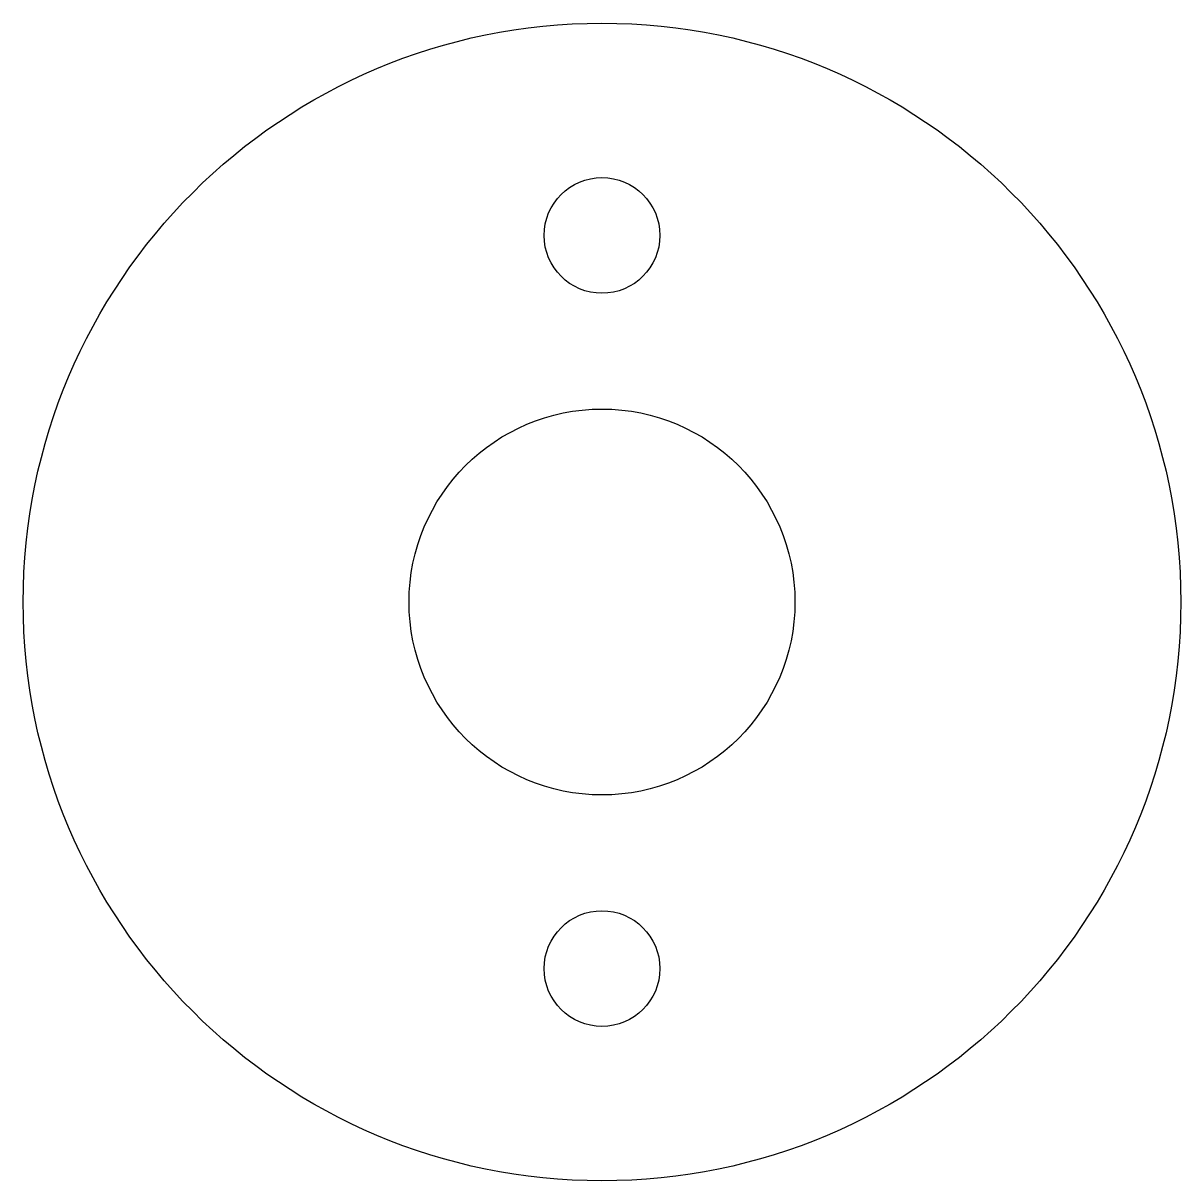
# Model space of a CAD drawing. Header units: millimetres. Extents: x -15 to 15, y -15 to 15.
import ezdxf

# ---------------------------------------------------------------- set-up
doc = ezdxf.new("R2010")
doc.units = ezdxf.units.MM

msp = doc.modelspace()

# ---------------------------------------------------------------- linework, layer by layer
at = {"color": 7, "linetype": 'Continuous', "lineweight": 25}
for centre, radius in [((0, 0), 15), ((0, 9.5), 1.5), ((0, 0), 5), ((0, -9.5), 1.5)]:
    msp.add_circle(centre, radius, dxfattribs=at)

doc.saveas('drawing.dxf')
